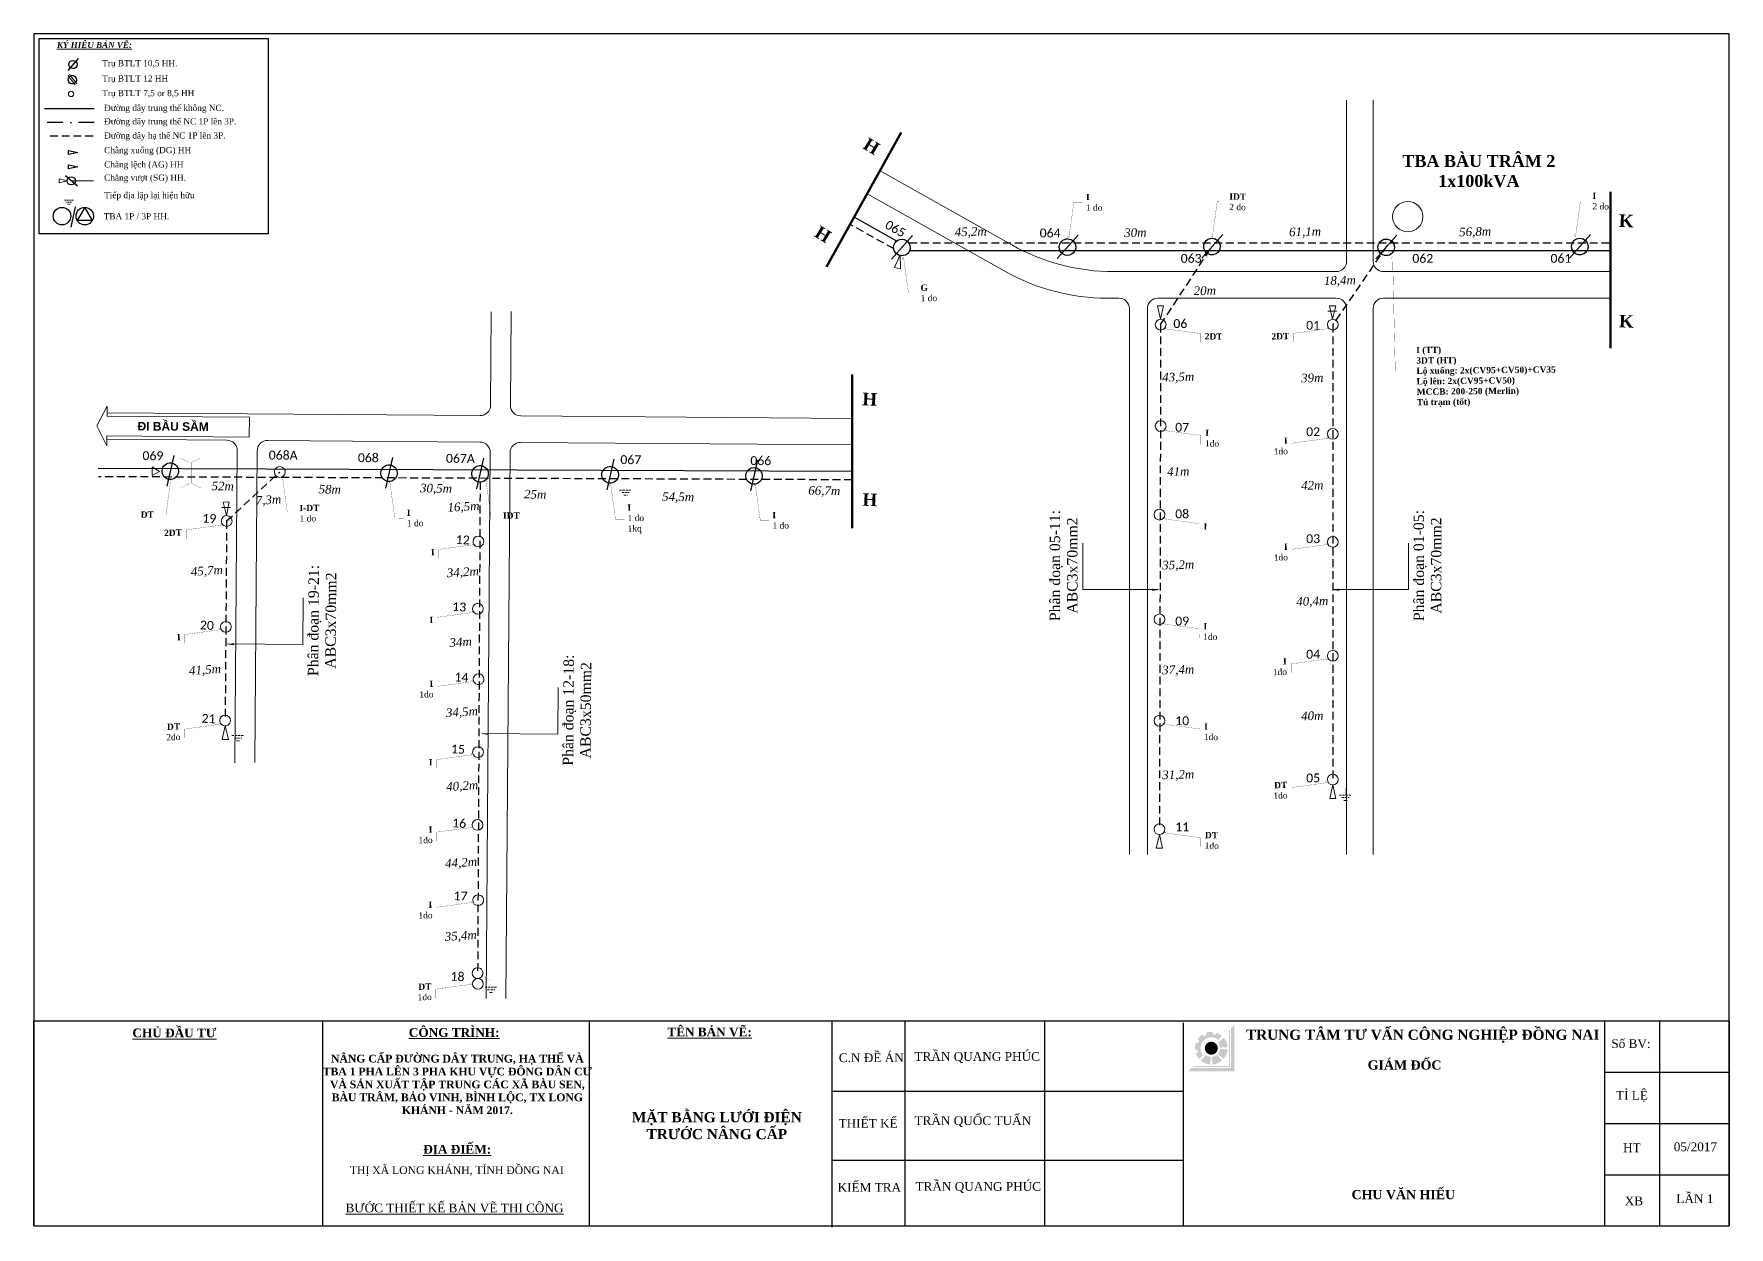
# Model space of a CAD drawing. Header units: metres. Extents: x 429925 to 893472, y 1245258 to 2552490.
# Drawn here: x 444769 to 445582, y 1260855 to 1261427 of the extents above; entities that cross this region are included whole.
import ezdxf

# ---------------------------------------------------------------- set-up
doc = ezdxf.new("R2010")
doc.units = ezdxf.units.M
doc.linetypes.add('DASHDOT', pattern=[1, 0.5, -0.25, 0, -0.25])
doc.linetypes.add('DASHED2', pattern=[0.375, 0.25, -0.125])
doc.layers.add('duong', color=2, linetype='Continuous', lineweight=15)
doc.layers.add('duong bao', color=3, linetype='Continuous', lineweight=13)
doc.layers.add('Khung ten', color=7, linetype='Continuous')
doc.layers.add('KHUNGBANVE', color=6, linetype='Continuous')
doc.styles.get("Standard").update_dxf_attribs({"font": 'arial.ttf'})
doc.styles.add('Unicode', font='times.ttf')

# ---------------------------------------------------------------- blocks, each defined once
blk = doc.blocks.new('A$C46BF4DDC')
at = {"color": 9, "linetype": 'Continuous'}
blk.add_line((9.91, 11.46), (0, 0), dxfattribs=at)
blk.add_lwpolyline([(0.89, 5.61, -1), (8.82, 5.61, -1)], format="xyb", close=True, dxfattribs=at)
blk = doc.blocks.new('A$C7B825D87')
at = {"layer": 'duong bao', "color": 1, "linetype": 'DASHED2', "lineweight": 20, "ltscale": 4}
for p, q in [((1.21, 2.48), (7.13, 2.48)), ((2.41, 1.31), (5.91, 1.31)), ((3.34, 0), (4.99, 0))]:
    blk.add_line(p, q, dxfattribs=at)
at = {"layer": 'duong bao', "color": 1, "linetype": 'DASHED2', "lineweight": 20, "ltscale": 4, "const_width": 0.0325}
blk.add_lwpolyline([(0.01, 8.11), (4.17, 5.43), (4.17, 2.48)], dxfattribs=at)
blk = doc.blocks.new('A$C6542344A')
at = {"color": 9, "linetype": 'Continuous'}
for p, q in [((7.5, 9.8), (0, 1.2)), ((8.7, 8.6), (1.3, 0))]:
    blk.add_line(p, q, dxfattribs=at)
for points in [[(0.3, 4.9, -1), (8.2, 4.9, -1)], [(4.3, 1, -1), (4.3, 8.9, -1)]]:
    blk.add_lwpolyline(points, format="xyb", close=True, dxfattribs=at)

msp = doc.modelspace()

# ---------------------------------------------------------------- hatches: boundary and pattern name
at = {"layer": 'duong bao', "lineweight": 50, "ltscale": 2}
h = msp.add_hatch(color=256, dxfattribs=at)
h.paths.add_polyline_path([(444787.31, 1261402.72, -1), (444788.08, 1261406.62, -1)], flags=17)
h.paths.add_polyline_path([(444788.08, 1261406.62, 1), (444787.31, 1261402.72, 1)], flags=17)
at = {"layer": 'Khung ten'}
h = msp.add_hatch(color=160, dxfattribs=at)
h.paths.add_polyline_path([(445344.87, 1260951.39), (445343.3, 1260949.83), (445343.3, 1260930.84), (445324.32, 1260930.84), (445322.75, 1260929.28), (445344.87, 1260929.28)])
h.paths.add_polyline_path([(445342.78, 1260949.31), (445342.26, 1260948.79), (445342.26, 1260931.89), (445325.36, 1260931.89), (445324.84, 1260931.37), (445342.78, 1260931.37)], flags=17)
for color, points in [(160, [(445338.96, 1260946.22, 0.10032), (445336.26, 1260947.76), (445335.93, 1260946.77, 0.055263), (445334.47, 1260947.08), (445334.57, 1260948.12, 0.110865), (445331.18, 1260947.7), (445331.53, 1260946.72, 0.055263), (445330.18, 1260946.06), (445329.63, 1260946.94, 0.110865), (445327.21, 1260944.52), (445328.09, 1260943.96, 0.055263), (445327.43, 1260942.62), (445326.45, 1260942.97, 0.110865), (445326.03, 1260939.57), (445327.07, 1260939.68, 0.055263), (445327.38, 1260938.21), (445326.39, 1260937.89, 0.10032), (445327.93, 1260935.19), (445329.77, 1260937.04, -0.904534), (445337.11, 1260944.37)]), (1, [(445336.94, 1260940.34, 1), (445330.68, 1260940.34, 1)])]:
    msp.add_hatch(color=color, dxfattribs=at).paths.add_polyline_path(points)
h = msp.add_hatch(color=104, dxfattribs=at)
h.paths.add_polyline_path([(445339.69, 1260945.48), (445337.1, 1260942.89, -0.149436), (445337.97, 1260940.62), (445341.61, 1260940.86, 0.16445)])
h.paths.add_polyline_path([(445341.61, 1260939.82), (445337.97, 1260940.06, -0.16445), (445336.95, 1260937.59), (445339.69, 1260935.19, 0.16445)])
h.paths.add_polyline_path([(445338.96, 1260934.45), (445336.56, 1260937.2, -0.16445), (445334.09, 1260936.18), (445334.33, 1260932.54, 0.16445)])
h.paths.add_polyline_path([(445333.29, 1260932.54), (445333.53, 1260936.18, -0.149436), (445331.25, 1260937.04), (445328.66, 1260934.45, 0.16445)])

# ---------------------------------------------------------------- linework, layer by layer
at = {"color": 4, "linetype": 'Continuous', "lineweight": 18}
for p, q in [((445398.69, 1261394.83), (445398.69, 1261317.63)), ((445411.39, 1261317.63), (445411.39, 1261394.8)), ((445238.13, 1261325.49), (445174.98, 1261361.04)), ((445234.8, 1261312.79), (445168.81, 1261349.94)), ((445393.69, 1261312.63), (445287.18, 1261312.63)), ((445525.26, 1261312.63), (445416.39, 1261312.63)), ((445289.51, 1261299.93), (445283.85, 1261299.93)), ((445294.51, 1261033.23), (445294.51, 1261294.93)), ((445303.17, 1261294.93), (445303.17, 1261033.23)), ((445317.87, 1261299.93), (445308.17, 1261299.93)), ((445393.69, 1261299.93), (445308.17, 1261299.93)), ((445398.69, 1261294.93), (445398.69, 1261033.23)), ((445411.39, 1261294.93), (445411.39, 1261033.23)), ((445525.26, 1261299.93), (445416.39, 1261299.93)), ((444988.57, 1261293.37), (444988.23, 1261248.6)), ((444997.76, 1261248.53), (444998.1, 1261293.49)), ((445394.03, 1261293.72), (445389.66, 1261293.74)), ((444804.35, 1261248.16), (444799.52, 1261238.67)), ((444804.32, 1261243.4), (444804.35, 1261248.16)), ((444799.52, 1261238.67), (444804.21, 1261229.11)), ((444872.58, 1261242.88), (444804.32, 1261243.4)), ((444983.2, 1261243.64), (444804.33, 1261244.98)), ((445161.63, 1261242.3), (445002.72, 1261243.49)), ((444804.21, 1261229.11), (444804.25, 1261233.87)), ((444861.83, 1261231.85), (444804.23, 1261232.28)), ((444983.1, 1261230.94), (444881.35, 1261231.7)), ((445161.61, 1261229.6), (445002.63, 1261230.79)), ((444866.79, 1261226.81), (444865.67, 1261077.08)), ((444876.32, 1261226.74), (444875.19, 1261077.31)), ((444988.06, 1261225.9), (444986.1, 1260964.21)), ((444997.59, 1261225.83), (444995.62, 1260964.14)), ((444863.56, 1261199.64), (444859.19, 1261199.58)), ((445272.2, 1261160.23), (445272.2, 1261182.53)), ((445428.28, 1261160.23), (445428.28, 1261182.53)), ((444898.21, 1261133.94), (444898.37, 1261156.25)), ((445020.44, 1261090.95), (445020.6, 1261113.26))]:
    msp.add_line(p, q, dxfattribs=at)
at = {"color": 1, "lineweight": 30, "ltscale": 15}
for p, q in [((444798.18, 1261390.67), (444774.34, 1261390.67)), ((445182.95, 1261327.32), (445162.58, 1261338.71)), ((445189.23, 1261322.79), (445525.26, 1261322.79)), ((445161.59, 1261216.75), (444800.09, 1261218.24))]:
    msp.add_line(p, q, dxfattribs=at)
at = {"color": 1, "linetype": 'DASHDOT', "lineweight": 30, "ltscale": 15}
msp.add_line((444798.18, 1261384.21), (444774.34, 1261384.21), dxfattribs=at)
at = {"color": 5, "linetype": 'DASHED2', "lineweight": 30, "ltscale": 15}
for p, q in [((444777.01, 1261377.7), (444798.21, 1261377.7)), ((445181.69, 1261323.52), (445160.67, 1261335.27)), ((445188.97, 1261326.39), (445525.26, 1261326.39)), ((445309.52, 1261287.23), (445334.13, 1261324.66)), ((445417.9, 1261324.95), (445392.04, 1261287.23)), ((445309.52, 1261287.23), (445308.93, 1261045.34)), ((445392.04, 1261287.23), (445392.04, 1261069.15)), ((445161.59, 1261212.82), (444800.2, 1261214.32)), ((444861.68, 1261193.11), (444887.18, 1261216.58)), ((444983.2, 1261211.74), (444982.02, 1260976.35)), ((444861.68, 1261193.11), (444860.96, 1261097.47))]:
    msp.add_line(p, q, dxfattribs=at)
at = {"color": 7, "linetype": 'Continuous'}
msp.add_line((444789.09, 1261343.74), (444787.01, 1261333.97), dxfattribs=at)
at = {"color": 9, "linetype": 'Continuous'}
msp.add_lwpolyline([(444769.27, 1260855.11), (445582.07, 1260855.11), (445582.07, 1261426.61), (444769.27, 1261426.61)], close=True, dxfattribs=at)
at = {"color": 7, "linetype": 'Continuous'}
for points in [[(444771.82, 1261424.34), (444881.53, 1261424.34), (444881.53, 1261330.76), (444771.82, 1261330.76)], [(444785.89, 1261370.73), (444790.28, 1261369.78), (444785.89, 1261368.84)], [(444785.89, 1261363.89), (444790.28, 1261362.95), (444785.89, 1261362)], [(444790.21, 1261337.22), (444793.67, 1261343.22), (444797.13, 1261337.22)]]:
    msp.add_lwpolyline(points, close=True, dxfattribs=at)
at = {"color": 9, "linetype": 'Continuous'}
for points in [[(444787.31, 1261402.72, -1), (444788.08, 1261406.62, -1)], [(444789.64, 1261404.28, -1), (444785.75, 1261405.06, -1)]]:
    msp.add_lwpolyline(points, format="xyb", close=True, dxfattribs=at)
at = {"color": 4, "linetype": 'Continuous', "lineweight": 18}
for points in [[(444785.81, 1261397.84, -1), (444788.39, 1261397.84, -1)], [(445435.27, 1261339.04, -1), (445420.76, 1261338.99, -1)], [(445338.1, 1261324.66, -1), (445330.16, 1261324.66, -1)], [(445421.66, 1261324.29, -1), (445413.72, 1261324.29, -1)], [(445514.45, 1261324.66, -1), (445506.52, 1261324.66, -1)], [(445312.1, 1261287.23, -1), (445306.94, 1261287.23, -1)], [(445394.62, 1261287.23, -1), (445389.46, 1261287.23, -1)], [(445312.1, 1261238.61, -1), (445306.94, 1261238.61, -1)], [(445394.62, 1261234.84, -1), (445389.46, 1261234.84, -1)], [(444889.76, 1261216.56, -1), (444884.6, 1261216.6, -1)], [(445311.51, 1261196.15, -1), (445306.35, 1261196.15, -1)], [(444864.26, 1261193.09, -1), (444859.1, 1261193.13, -1)], [(444984.96, 1261183.3, -1), (444979.81, 1261183.34, -1)], [(445394.62, 1261183.05, -1), (445389.46, 1261183.05, -1)], [(444984.72, 1261150.95, -1), (444979.56, 1261150.99, -1)], [(444863.88, 1261142.29, -1), (444858.72, 1261142.33, -1)], [(445311.51, 1261145.94, -1), (445306.35, 1261145.94, -1)], [(445394.62, 1261128.48, -1), (445389.46, 1261128.48, -1)], [(444985.06, 1261117.22, -1), (444979.9, 1261117.26, -1)], [(444863.54, 1261097.45, -1), (444858.38, 1261097.49, -1)], [(445311.51, 1261097.33, -1), (445306.35, 1261097.33, -1)], [(444984.8, 1261082.29, -1), (444979.64, 1261082.33, -1)], [(445394.62, 1261069.15, -1), (445389.46, 1261069.15, -1)], [(444984.54, 1261047.37, -1), (444979.38, 1261047.41, -1)], [(445311.51, 1261045.34, -1), (445306.35, 1261045.34, -1)], [(444984.86, 1261011.25, -1), (444979.7, 1261011.29, -1)], [(444984.6, 1260976.33, -1), (444979.44, 1260976.36, -1)], [(444984.71, 1260971.17, -1), (444979.55, 1260971.2, -1)]]:
    msp.add_lwpolyline(points, format="xyb", close=True, dxfattribs=at)
for points in [[(444785.19, 1261356.18), (444781.46, 1261355.19), (444781.46, 1261357.18)], [(444872.58, 1261242.88), (444804.32, 1261243.4), (444804.35, 1261248.16), (444799.52, 1261238.67), (444804.21, 1261229.11), (444804.25, 1261233.87), (444872.51, 1261233.36)], [(444829.55, 1261216.77), (444825.95, 1261214.85), (444825.99, 1261219.13)]]:
    msp.add_lwpolyline(points, close=True, dxfattribs=at)
at = {"color": 7, "linetype": 'Continuous'}
for points in [[(444778.53, 1261339.25, -1), (444786.92, 1261339.28, -1)], [(444789.46, 1261339.25, -1), (444797.85, 1261339.28, -1)]]:
    msp.add_lwpolyline(points, format="xyb", close=True, dxfattribs=at)
at = {"color": 4, "linetype": 'Continuous', "lineweight": 18}
for points in [[(445184.69, 1261320.7), (445181.91, 1261314.62), (445184.83, 1261314.02), (445184.69, 1261320.7)], [(445309.45, 1261289.81), (445310.93, 1261296.32), (445307.94, 1261296.31), (445309.45, 1261289.81)], [(445391.97, 1261289.81), (445393.45, 1261296.32), (445390.46, 1261296.31), (445391.97, 1261289.81)], [(444861.57, 1261195.69), (444862.93, 1261202.23), (444859.94, 1261202.17), (444861.57, 1261195.69)], [(445305.54, 1261160.56), (445305.53, 1261159.79), (445308.51, 1261160.23), (445272.2, 1261160.23)], [(445394.94, 1261160.56), (445394.95, 1261159.79), (445391.97, 1261160.23), (445428.28, 1261160.23)], [(444864.86, 1261134.53), (444864.87, 1261133.76), (444861.89, 1261134.22), (444898.21, 1261133.94)], [(444860.98, 1261094.89), (444859.55, 1261088.37), (444862.53, 1261088.39), (444860.98, 1261094.89)], [(444987.09, 1261091.54), (444987.1, 1261090.77), (444984.12, 1261091.23), (445020.44, 1261090.95)], [(445392.04, 1261066.57), (445390.56, 1261060.06), (445393.54, 1261060.06), (445392.04, 1261066.57)], [(445308.93, 1261042.76), (445307.44, 1261036.24), (445310.43, 1261036.25), (445308.93, 1261042.76)]]:
    msp.add_lwpolyline(points, dxfattribs=at)
for centre, radius, start, end in [((445287.18, 1261412.63), 100, 240.62113, 270), ((445283.85, 1261399.93), 100, 240.62113, 270), ((445393.69, 1261317.63), 5, 270, 0), ((445416.39, 1261317.63), 5, 180, 270), ((445289.51, 1261294.93), 5, 0, 90), ((445308.17, 1261294.93), 5, 90, 180), ((445393.69, 1261294.93), 5, 0, 90), ((445416.39, 1261294.93), 5, 90, 180), ((444983.23, 1261248.64), 5, 269.56917, 359.56917), ((445002.76, 1261248.49), 5, 179.56917, 269.56917), ((444861.79, 1261226.85), 5, 359.56917, 89.56917), ((444881.32, 1261226.7), 5, 89.56917, 179.56917), ((444983.06, 1261225.94), 5, 359.56917, 89.56917), ((445002.59, 1261225.79), 5, 89.56917, 179.56917)]:
    msp.add_arc(centre, radius, start, end, dxfattribs=at)
at = {"layer": 'duong bao', "lineweight": 50, "ltscale": 2}
for p, q in [((445185.15, 1261379.37), (445149.35, 1261314.88)), ((445525.26, 1261350.89), (445525.26, 1261275.9)), ((445161.66, 1261263.36), (445161.55, 1261189.6))]:
    msp.add_line(p, q, dxfattribs=at)
at = {"layer": 'duong bao', "lineweight": 18, "ltscale": 2}
msp.add_line((444797.82, 1261356.13), (444787.23, 1261356.13), dxfattribs=at)
at = {"layer": 'duong bao', "color": 4, "lineweight": 15, "ltscale": 2, "const_width": 0.1}
for points in [[(445264.87, 1261329.7), (445265.55, 1261328.68), (445267.91, 1261345.91), (445272.12, 1261345.93)], [(445333.6, 1261329.94), (445334.28, 1261328.92), (445336.64, 1261346.15), (445340.85, 1261346.17)], [(445507.74, 1261330.29), (445508.42, 1261329.27), (445510.78, 1261346.5), (445514.99, 1261346.52)], [(445185.56, 1261318.6), (445186.24, 1261319.62), (445188.6, 1261302.39), (445192.82, 1261302.38)], [(445420.04, 1261318.93), (445420.73, 1261319.95), (445422.03, 1261264.36), (445430.22, 1261264.36)], [(445312.37, 1261285.98), (445311.35, 1261285.29), (445328.58, 1261282.94), (445328.6, 1261278.72)], [(445389.46, 1261286.09), (445390.48, 1261285.4), (445373.25, 1261283.05), (445373.23, 1261278.83)], [(445312.58, 1261237.12), (445311.56, 1261236.44), (445328.79, 1261234.08), (445328.81, 1261229.86)], [(445388.73, 1261233.41), (445389.75, 1261232.72), (445372.52, 1261230.37), (445372.51, 1261226.15)], [(444887.79, 1261212.98), (444888.47, 1261214), (444890.83, 1261196.77), (444895.04, 1261196.75)], [(444835.64, 1261212.34), (444834.95, 1261213.36), (444832.59, 1261196.13), (444828.38, 1261196.11)], [(444939.25, 1261210.72), (444939.93, 1261211.74), (444942.29, 1261194.51), (444946.51, 1261194.49)], [(444985.33, 1261211.86), (444986.01, 1261212.88), (444988.37, 1261195.65), (444992.59, 1261195.64)], [(445045.06, 1261210.22), (445045.74, 1261211.24), (445048.1, 1261194.01), (445052.31, 1261193.99)], [(445114.51, 1261209.59), (445115.19, 1261210.61), (445117.55, 1261193.38), (445121.77, 1261193.37)], [(444858.51, 1261191.88), (444859.53, 1261191.2), (444842.3, 1261188.84), (444842.29, 1261184.62)], [(445311.84, 1261194.86), (445310.82, 1261194.17), (445328.05, 1261191.82), (445328.07, 1261187.6)], [(444979.65, 1261182.49), (444980.67, 1261181.81), (444963.44, 1261179.45), (444963.43, 1261175.23)], [(445388.72, 1261182.55), (445389.74, 1261181.87), (445372.51, 1261179.51), (445372.5, 1261175.29)], [(444978.94, 1261149.98), (444979.96, 1261149.29), (444962.73, 1261146.94), (444962.72, 1261142.72)], [(444857.89, 1261141.71), (444858.91, 1261141.03), (444841.68, 1261138.67), (444841.66, 1261134.45)], [(445311.71, 1261144.47), (445310.69, 1261143.79), (445327.92, 1261141.43), (445327.94, 1261137.21)], [(445388.28, 1261127.61), (445389.3, 1261126.92), (445372.07, 1261124.57), (445372.06, 1261120.35)], [(444979.06, 1261116.86), (444980.08, 1261116.18), (444962.85, 1261113.82), (444962.84, 1261109.6)], [(444857.71, 1261096.36), (444858.73, 1261095.68), (444841.5, 1261093.32), (444841.48, 1261089.1)], [(445312.02, 1261096.44), (445311, 1261095.75), (445328.23, 1261093.4), (445328.25, 1261089.18)], [(444978.65, 1261081.76), (444979.67, 1261081.08), (444962.44, 1261078.72), (444962.43, 1261074.5)], [(445388.55, 1261068.36), (445389.57, 1261067.68), (445372.34, 1261065.32), (445372.33, 1261061.1)], [(444978.64, 1261046.96), (444979.66, 1261046.28), (444962.43, 1261043.92), (444962.42, 1261039.7)], [(445312.44, 1261044.31), (445311.42, 1261043.63), (445328.65, 1261041.27), (445328.67, 1261037.05)], [(444978.6, 1261010.94), (444979.62, 1261010.25), (444962.39, 1261007.9), (444962.38, 1261003.68)], [(444978.22, 1260971.72), (444979.24, 1260971.04), (444962.01, 1260968.68), (444962, 1260964.46)]]:
    msp.add_lwpolyline(points, dxfattribs=at)
at = {"layer": 'duong bao', "lineweight": 50, "ltscale": 2, "const_width": 0.1}
for points in [[(444839.67, 1261223.07), (444843.82, 1261221.29), (444843.82, 1261211.09), (444839.52, 1261208.88)], [(444849.15, 1261223.07), (444845.01, 1261221.29), (444845.01, 1261211.09), (444849.3, 1261208.88)]]:
    msp.add_lwpolyline(points, dxfattribs=at)
at = {"layer": 'KHUNGBANVE', "color": 2}
for p, q in [((444769.27, 1260855.11), (444769.27, 1260953.27)), ((445582.07, 1260953.27), (444769.27, 1260953.27)), ((444907.75, 1260855.55), (444907.75, 1260953.41)), ((445035.6, 1260855.11), (445035.6, 1260953.27)), ((445152.06, 1260854.59), (445152.06, 1260953.27)), ((445186.96, 1260854.81), (445186.96, 1260953.27)), ((445254.04, 1260855.11), (445254.04, 1260952.96)), ((445320.49, 1260855.11), (445320.49, 1260952.45)), ((445522.42, 1260854.89), (445522.42, 1260953.27)), ((445548.93, 1260854.89), (445548.93, 1260953.27)), ((445582.07, 1260953.27), (445582.07, 1260855.11)), ((445582.07, 1260928.67), (445522.42, 1260928.67)), ((445320.49, 1260919.63), (445152.06, 1260919.63)), ((445582.07, 1260904.08), (445522.42, 1260904.08)), ((445320.49, 1260886.56), (445152.06, 1260886.56)), ((445582.07, 1260879.48), (445522.42, 1260879.48)), ((444769.27, 1260855.11), (445582.07, 1260855.11))]:
    msp.add_line(p, q, dxfattribs=at)

# ---------------------------------------------------------------- block references
at = {"color": 4, "linetype": 'Continuous', "lineweight": 18, "yscale": 0.5, "zscale": 0.5}
for p, xscale, rotation in [((444785.53, 1261409.13), 0.5000000000041764, 359.9423113320694), ((444784.37, 1261358.61), 0.5000000000211088, 269.9863334116617)]:
    msp.add_blockref('A$C46BF4DDC', p, dxfattribs=dict(at, xscale=xscale, rotation=rotation))
at = {"color": 4, "linetype": 'Continuous', "lineweight": 18}
for p, rotation in [((445180.53, 1261318.67), 359.1901508878823), ((445259.91, 1261318.87), 359.1901508878823), ((445329.19, 1261319.11), 359.1901508878823), ((445412.75, 1261318.75), 359.1901508878823), ((445505.55, 1261319.11), 359.1901508878823), ((444833.03, 1261209.77), 28.13819326312998), ((444937.9, 1261208.79), 28.13819326312998), ((444981.56, 1261208.46), 28.13819326312998), ((445043.93, 1261208), 28.13819326312998), ((445112.91, 1261207.48), 28.13819326312998)]:
    msp.add_blockref('A$C46BF4DDC', p, dxfattribs=dict(at, rotation=rotation))
at = {"layer": 'duong bao', "lineweight": 50, "ltscale": 2, "xscale": 0.4999999999677948, "yscale": 0.5, "zscale": 0.5, "rotation": 78.73382310779768}
msp.add_blockref('A$C6542344A', (444789.69, 1261402.09), dxfattribs=at)
at = {"layer": 'duong bao', "lineweight": 50, "ltscale": 2, "xscale": -0.8000000000029104, "yscale": 0.7999999999883585, "zscale": 0.8}
msp.add_blockref('A$C7B825D87', (444789.28, 1261344.97), dxfattribs=at)
at = {"layer": 'duong bao', "lineweight": 50, "ltscale": 2}
for p in [(445048.85, 1261205.44), (444863, 1261087.75), (445393.98, 1261059.17), (444984.37, 1260967.09)]:
    msp.add_blockref('A$C7B825D87', p, dxfattribs=at)

# ---------------------------------------------------------------- texts
at = {"color": 4, "linetype": 'Continuous', "lineweight": 18, "attachment_point": 5}
for s, insert, char_height, width in [('\\C7;\\fTimes New Roman|b1|i1|;\\H2.8669647164643;\\LKÝ HIỆU BẢN VẼ\\l\\L:\\l', (444798.28, 1261420.87), 2.867, 49.2057), ('{\\fTimes New Roman|b1|i0|c0|p18;\\C7;TBA BÀU TRÂM 2 1x100kVA}', (445462.08, 1261360.83), 5.7341, 87), ('\\C7;\\fCalibri|b0|i0|;\\H4.2333171844482;064', (445256.52, 1261331.14), 4.2333, 21.59), ('\\C7;\\fCalibri|b0|i0|;\\H4.2333171844482;063', (445324.13, 1261318.98), 4.2333, 21.59), ('\\C7;\\fCalibri|b0|i0|;\\H4.2333171844482;062', (445435.2, 1261318.98), 4.2333, 21.59), ('\\C7;\\fCalibri|b0|i0|;\\H4.2333171844482;061', (445501.44, 1261318.98), 4.2333, 21.59), ('{\\fCalibri|b0|i0|c0|p34;\\C7;06}', (445318.96, 1261287.72), 4.2333, 21.59), ('{\\fCalibri|b0|i0|c0|p34;\\C7;01}', (445382.62, 1261286.89), 4.2333, 21.59), ('{\\fCalibri|b0|i0|c0|p34;\\C7;07}', (445319.83, 1261238.01), 4.2333, 21.59), ('{\\fCalibri|b0|i0|c0|p34;\\C7;02}', (445382.62, 1261235.88), 4.2333, 21.59), ('{\\fCalibri|b0|i0|c0|p34;\\C7;08}', (445319.83, 1261196.52), 4.2333, 21.59), ('{\\fCalibri|b0|i0|c0|p34;\\C7;03}', (445382.62, 1261184.59), 4.2333, 21.59), ('{\\fCalibri|b0|i0|c0|p34;\\C7;09}', (445319.83, 1261145.12), 4.2333, 21.59), ('{\\fCalibri|b0|i0|c0|p34;\\C7;04}', (445382.62, 1261129.19), 4.2333, 21.59), ('{\\fCalibri|b0|i0|c0|p34;\\C7;10}', (445319.83, 1261097.32), 4.2333, 21.59), ('{\\fCalibri|b0|i0|c0|p34;\\C7;05}', (445382.62, 1261069.91), 4.2333, 21.59), ('{\\fCalibri|b0|i0|c0|p34;\\C7;11}', (445319.83, 1261046.44), 4.2333, 21.59)]:
    msp.add_mtext(s, dxfattribs=dict(at, insert=insert, char_height=char_height, width=width))
at = {"char_height": 2.9352, "attachment_point": 4}
for s, insert, width in [('{\\fTimes New Roman|b0|i0|c0|p18;\\C7;Trụ BTLT 10,5 HH.}', (444802.01, 1261412.21), 78.7288), ('{\\fTimes New Roman|b0|i0|c0|p18;\\C7;Trụ BTLT 12 HH}', (444802.01, 1261404.89), 78.7288), ('{\\fTimes New Roman|b0|i0|c0|p18;\\C7;Trụ BTLT 7,5 or 8,5 HH}', (444802.01, 1261397.86), 78.7288), ('{\\fTimes New Roman|b0|i0|c0|p18;\\H1x;\\C7;Đường dây trung thế không NC.}', (444802.95, 1261390.67), 60.7348), ('{\\fTimes New Roman|b0|i0|c0|p18;\\C7;Đường dây trung thế NC 1P lên 3P.}', (444802.95, 1261384.21), 65.0554), ('{\\fTimes New Roman|b0|i0|c0|p18;\\C7;Đường dây hạ thế NC 1P lên 3P.}', (444802.95, 1261377.45), 69.8685), ('{\\fTimes New Roman|b0|i0|c0|p18;\\C7;Chằng xuống (DG) HH}', (444802.95, 1261370.41), 67.094), ('{\\fTimes New Roman|b0|i0|c0|p18;\\C7;Chằng lệch (AG) HH}', (444802.95, 1261363.58), 67.094), ('{\\fTimes New Roman|b0|i0|c0|p18;\\C7;Chằng vượt (SG) HH.}', (444802.95, 1261357.21), 67.094), ('{\\fTimes New Roman|b0|i0|c0|p18;\\C7;Tiếp địa lặp lại hiện hữu}', (444802.95, 1261348.83), 67.094), ('{\\fTimes New Roman|b0|i0|c0|p18;\\C7;TBA 1P / 3P HH.}', (444802.73, 1261339.18), 74)]:
    msp.add_mtext(s, dxfattribs=dict(at, insert=insert, width=width))
at = {"color": 4, "linetype": 'Continuous', "lineweight": 18}
for s, insert, char_height, width, attachment_point, rotation in [('{\\fTimes New Roman|b1|i0|c0|p18;\\C7;H}', (445170.87, 1261372.73), 6, 22.4014, 5, 328.80674), ('{\\fTimes New Roman|b1|i0|c0|p18;\\C7;I\\P\\fTimes New Roman|b0|i0|c0|p18;1 do}', (445273.7, 1261345.9), 3, 24.4669, 4, 359.39231), ('{\\fTimes New Roman|b1|i0|c0|p18;\\C7;IDT\\P\\fTimes New Roman|b0|i0|c0|p18;2 do}', (445342.43, 1261346.13), 3, 24.4669, 4, 359.39231), ('{\\fTimes New Roman|b1|i0|c0|p18;\\C7;I\\P\\fTimes New Roman|b0|i0|c0|p18;2 do}', (445516.57, 1261346.49), 3, 24.4669, 4, 359.39231), ('\\C7;\\fCalibri|b0|i0|;\\H4.2333171844482;065', (445182.37, 1261333.2), 4.2333, 21.59, 5, 330.62113), ('{\\fTimes New Roman|b1|i0|c0|p18;\\C7;K}', (445532.75, 1261337), 6, 22.4014, 5, 357.75478), ('{\\fTimes New Roman|b1|i0|c0|p18;\\C7;H}', (445147.61, 1261330.53), 6, 22.4014, 5, 328.80674), ('{\\fTimes New Roman|b0|i1|c0|p18;\\C7;45,2m}', (445218.45, 1261331.35), 4.1093, 22.225, 5, 1.49443), ('{\\fTimes New Roman|b0|i1|c0|p18;\\C7;30m}', (445297.38, 1261331.35), 4.1093, 22.225, 5, 1.49443), ('{\\fTimes New Roman|b0|i1|c0|p18;\\C7;61,1m}', (445378.77, 1261331.35), 4.1093, 22.225, 5, 1.49443), ('{\\fTimes New Roman|b0|i1|c0|p18;\\C7;56,8m}', (445460.32, 1261331.35), 4.1093, 22.225, 5, 1.49443), ('{\\fTimes New Roman|b1|i0|c0|p18;\\C7;G\\P\\fTimes New Roman|b0|i0|c0|p18;1 do}', (445194.4, 1261302.41), 3, 24.4669, 4, 0.60769), ('{\\fTimes New Roman|b0|i1|c0|p18;\\C7;20m}', (445330.7, 1261303.53), 4.1093, 22.225, 5, 1.49443), ('{\\fTimes New Roman|b0|i1|c0|p18;\\C7;18,4m}', (445395.45, 1261307.99), 4.1093, 22.225, 5, 1.49443), ('{\\fTimes New Roman|b1|i0|c0|p18;\\C7;K}', (445532.82, 1261288.81), 6, 22.4014, 5, 357.75478), ('{\\fTimes New Roman|b1|i0|c0|p18;\\C7;2DT}', (445330.64, 1261281.68), 3, 22.225, 4, 358.50557), ('{\\fTimes New Roman|b1|i0|c0|p18;\\C7;2DT}', (445371.19, 1261281.79), 3, 22.225, 6, 1.49443), ('{\\fTimes New Roman|b1|i0|c0|p18;\\C7;I (TT)\\P3DT (HT)\\PLộ xuống: 2x(CV95+CV50)+CV35\\PLộ lên: 2x(CV95+CV50)\\PMCCB: 200-250 (Merlin)\\PTủ trạm (tốt)}', (445432.19, 1261262.08), 3, 67.9979, 4, 0.60769), ('{\\fTimes New Roman|b0|i1|c0|p18;\\C7;43,5m}', (445317.95, 1261261.7), 4.1093, 22.225, 5, 1.49443), ('{\\fTimes New Roman|b0|i1|c0|p18;\\C7;39m}', (445382.2, 1261261.7), 4.1093, 22.225, 5, 1.49443), ('{\\fTimes New Roman|b1|i0|c0|p18;\\C7;H}', (445170.03, 1261251.49), 6, 22.4014, 5, 357.75478), ('\\C7;\\fArial Unicode MS|b1|i0|;\\H4.1092942200601;ĐI BẦU SẦM', (444836.03, 1261238.4), 4.1093, 73.025, 5, 359.56917), ('{\\fTimes New Roman|b1|i0|c0|p18;\\C7;I\\P\\fTimes New Roman|b0|i0|c0|p18;1do}', (445330.85, 1261232.83), 3, 22.225, 4, 358.50557), ('{\\fTimes New Roman|b1|i0|c0|p18;\\C7;I\\P\\fTimes New Roman|b0|i0|c0|p18;1do}', (445370.47, 1261229.11), 3, 22.225, 6, 1.49443), ('\\C7;\\fCalibri|b0|i0|;\\H4.2333171844482;069', (444826.34, 1261224.37), 4.2333, 21.59, 5, 359.56917), ('\\C7;\\fCalibri|b0|i0|;\\H4.2333171844482;068A', (444888.79, 1261224.62), 4.2333, 21.59, 5, 359.56917), ('\\C7;\\fCalibri|b0|i0|;\\H4.2333171844482;068', (444929.62, 1261223.4), 4.2333, 21.59, 5, 359.56917), ('\\C7;\\fCalibri|b0|i0|;\\H4.2333171844482;067A', (444973.75, 1261223.07), 4.2333, 21.59, 5, 359.56917), ('\\C7;\\fCalibri|b0|i0|;\\H4.2333171844482;067', (445055.49, 1261222.46), 4.2333, 21.59, 5, 359.56917), ('\\C7;\\fCalibri|b0|i0|;\\H4.2333171844482;066', (445117.8, 1261221.99), 4.2333, 21.59, 5, 359.56917), ('{\\fTimes New Roman|b0|i1|c0|p18;\\C7;41m}', (445317.95, 1261216.85), 4.1093, 22.225, 5, 1.49443), ('{\\fTimes New Roman|b0|i1|c0|p18;\\C7;52m}', (444859.81, 1261209.81), 4.1093, 22.225, 5, 359.07236), ('{\\fTimes New Roman|b0|i1|c0|p18;\\C7;58m}', (444911.11, 1261208.28), 4.1093, 22.225, 5, 359.07236), ('{\\fTimes New Roman|b0|i1|c0|p18;\\C7;30,5m}', (444962.07, 1261208.32), 4.1093, 22.225, 5, 359.07236), ('{\\fTimes New Roman|b0|i1|c0|p18;\\C7;25m}', (445009.62, 1261205.87), 4.1093, 22.225, 5, 359.07236), ('{\\fTimes New Roman|b0|i1|c0|p18;\\C7;54,5m}', (445078.18, 1261204.26), 4.1093, 22.225, 5, 359.07236), ('{\\fTimes New Roman|b0|i1|c0|p18;\\C7;66,7m}', (445148.23, 1261207.18), 4.1093, 22.225, 5, 359.07236), ('{\\fTimes New Roman|b1|i0|c0|p18;\\C7;H}', (445170.09, 1261203.3), 6, 22.4014, 5, 357.75478), ('{\\fTimes New Roman|b0|i1|c0|p18;\\C7;42m}', (445382.2, 1261210.23), 4.1093, 22.225, 5, 1.49443), ('{\\fTimes New Roman|b1|i0|c0|p18;\\C7;DT}', (444826.8, 1261196.14), 3, 24.4669, 6, 359.39231), ('{\\fTimes New Roman|b0|i1|c0|p18;\\C7;7,3m}', (444881.76, 1261202.77), 4.1093, 22.225, 5, 3.5041), ('{\\fTimes New Roman|b1|i0|c0|p18;\\C7;I-DT\\P\\fTimes New Roman|b0|i0|c0|p18;1 do}', (444896.62, 1261196.78), 3, 24.4669, 4, 0.60769), ('{\\fTimes New Roman|b1|i0|c0|p18;\\C7;I\\P\\fTimes New Roman|b0|i0|c0|p18;1 do}', (444948.09, 1261194.52), 3, 24.4669, 4, 0.60769), ('{\\fTimes New Roman|b0|i1|c0|p18;\\C7;16,5m}', (444975.25, 1261199.54), 4.1093, 22.225, 5, 3.5041), ('{\\fTimes New Roman|b1|i0|c0|p18;\\C7;I\\P\\fTimes New Roman|b0|i0|c0|p18;1 do\\P1kq}', (445053.89, 1261194.02), 3, 24.4669, 4, 0.60769), ('{\\fTimes New Roman|b1|i0|c0|p18;\\C7;I\\P\\fTimes New Roman|b0|i0|c0|p18;1 do}', (445123.35, 1261193.4), 3, 24.4669, 4, 0.60769), ('{\\fTimes New Roman|b0|i0|c0|p18;\\C7;Phân đoạn 05-11:\\PABC3x70mm2}', (445263.01, 1261171.73), 5, 150.7075, 5, 90), ('{\\fTimes New Roman|b0|i0|c0|p18;\\C7;Phân đoạn 01-05:\\PABC3x70mm2}', (445437.47, 1261171.73), 5, 150.7075, 5, 90), ('{\\fCalibri|b0|i0|c0|p34;\\C7;19}', (444853.39, 1261194.31), 4.2333, 21.59, 5, 357.18963), ('{\\fTimes New Roman|b1|i0|c0|p18;\\C7;IDT}', (444994.17, 1261195.67), 3, 24.4669, 4, 0.60769), ('{\\fTimes New Roman|b1|i0|c0|p18;\\C7;I}', (445330.11, 1261190.56), 3, 22.225, 4, 358.50557), ('{\\fTimes New Roman|b1|i0|c0|p18;\\C7;2DT}', (444840.25, 1261187.59), 3, 22.225, 6, 1.49443), ('{\\fCalibri|b0|i0|c0|p34;\\C7;12}', (444974.91, 1261184.07), 4.2333, 21.59, 5, 357.18963), ('{\\fTimes New Roman|b1|i0|c0|p18;\\C7;I\\P\\fTimes New Roman|b0|i0|c0|p18;1do}', (445370.46, 1261178.26), 3, 22.225, 6, 1.49443), ('{\\fTimes New Roman|b1|i0|c0|p18;\\C7;I}', (444961.39, 1261178.2), 3, 22.225, 6, 1.49443), ('{\\fTimes New Roman|b0|i1|c0|p18;\\C7;35,2m}', (445317.95, 1261171.65), 4.1093, 22.225, 5, 1.49443), ('{\\fTimes New Roman|b0|i1|c0|p18;\\C7;45,7m}', (444852.21, 1261168.81), 4.1093, 22.225, 5, 3.5041), ('{\\fTimes New Roman|b0|i0|c0|p18;\\C7;Phân đoạn 19-21:\\PABC3x70mm2}', (444907.48, 1261145.38), 5, 150.7075, 5, 89.56917), ('{\\fTimes New Roman|b0|i1|c0|p18;\\C7;34,2m}', (444974.94, 1261168.15), 4.1093, 22.225, 5, 3.5041), ('{\\fTimes New Roman|b0|i1|c0|p18;\\C7;40,4m}', (445382.2, 1261154.21), 4.1093, 22.225, 5, 1.49443), ('{\\fCalibri|b0|i0|c0|p34;\\C7;13}', (444973.22, 1261151.93), 4.2333, 21.59, 5, 357.18963), ('{\\fCalibri|b0|i0|c0|p34;\\C7;20}', (444852.22, 1261143.11), 4.2333, 21.59, 5, 357.18963), ('{\\fTimes New Roman|b1|i0|c0|p18;\\C7;I}', (444960.68, 1261145.68), 3, 22.225, 6, 1.49443), ('{\\fTimes New Roman|b1|i0|c0|p18;\\C7;I\\P\\fTimes New Roman|b0|i0|c0|p18;1do}', (445329.98, 1261140.18), 3, 22.225, 4, 358.50557), ('{\\fTimes New Roman|b1|i0|c0|p18;\\C7;I}', (444839.62, 1261137.42), 3, 22.225, 6, 1.49443), ('{\\fTimes New Roman|b0|i1|c0|p18;\\C7;34m}', (444973.88, 1261135.05), 4.1093, 22.225, 5, 3.5041), ('{\\fTimes New Roman|b0|i0|c0|p18;\\C7;Phân đoạn 12-18:\\PABC3x50mm2}', (445029.71, 1261102.39), 5, 150.7075, 5, 89.56917), ('{\\fTimes New Roman|b1|i0|c0|p18;\\C7;I\\P\\fTimes New Roman|b0|i0|c0|p18;1do}', (445370.02, 1261123.31), 3, 22.225, 6, 1.49443), ('{\\fTimes New Roman|b0|i1|c0|p18;\\C7;41,5m}', (444851.31, 1261121.34), 4.1093, 22.225, 5, 3.5041), ('{\\fTimes New Roman|b1|i0|c0|p18;\\C7;I\\P\\fTimes New Roman|b0|i0|c0|p18;1do}', (444960.8, 1261112.57), 3, 22.225, 6, 1.49443), ('{\\fCalibri|b0|i0|c0|p34;\\C7;14}', (444974.29, 1261118.17), 4.2333, 21.59, 5, 357.18963), ('{\\fTimes New Roman|b0|i1|c0|p18;\\C7;37,4m}', (445317.95, 1261121.36), 4.1093, 22.225, 5, 1.49443), ('{\\fCalibri|b0|i0|c0|p34;\\C7;21}', (444853.03, 1261098.37), 4.2333, 21.59, 5, 357.18963), ('{\\fTimes New Roman|b0|i1|c0|p18;\\C7;34,5m}', (444974.51, 1261101.12), 4.1093, 22.225, 5, 3.5041), ('{\\fTimes New Roman|b0|i1|c0|p18;\\C7;40m}', (445382.2, 1261099.7), 4.1093, 22.225, 5, 1.49443), ('{\\fTimes New Roman|b1|i0|c0|p18;\\C7;DT\\P\\fTimes New Roman|b0|i0|c0|p18;2do}', (444839.44, 1261092.07), 3, 22.225, 6, 1.49443), ('{\\fTimes New Roman|b1|i0|c0|p18;\\C7;I\\P\\fTimes New Roman|b0|i0|c0|p18;1do}', (445330.29, 1261092.14), 3, 22.225, 4, 358.50557), ('{\\fCalibri|b0|i0|c0|p34;\\C7;15}', (444972.62, 1261083.7), 4.2333, 21.59, 5, 357.18963), ('{\\fTimes New Roman|b1|i0|c0|p18;\\C7;I}', (444960.39, 1261077.47), 3, 22.225, 6, 1.49443), ('{\\fTimes New Roman|b0|i1|c0|p18;\\C7;40,2m}', (444974.64, 1261065.66), 4.1093, 22.225, 5, 3.5041), ('{\\fTimes New Roman|b0|i1|c0|p18;\\C7;31,2m}', (445317.95, 1261071.05), 4.1093, 22.225, 5, 1.49443), ('{\\fTimes New Roman|b1|i0|c0|p18;\\C7;DT\\P\\fTimes New Roman|b0|i0|c0|p18;1do}', (445370.29, 1261064.07), 3, 22.225, 6, 1.49443), ('{\\fTimes New Roman|b1|i0|c0|p18;\\C7;I\\P\\fTimes New Roman|b0|i0|c0|p18;1do}', (444960.38, 1261042.67), 3, 22.225, 6, 1.49443), ('{\\fCalibri|b0|i0|c0|p34;\\C7;16}', (444973.2, 1261048.2), 4.2333, 21.59, 5, 357.18963), ('{\\fTimes New Roman|b1|i0|c0|p18;\\C7;DT\\P\\fTimes New Roman|b0|i0|c0|p18;1do}', (445330.71, 1261040.02), 3, 22.225, 4, 358.50557), ('{\\fTimes New Roman|b0|i1|c0|p18;\\C7;44,2m}', (444974.11, 1261028.89), 4.1093, 22.225, 5, 3.5041), ('{\\fTimes New Roman|b1|i0|c0|p18;\\C7;I\\P\\fTimes New Roman|b0|i0|c0|p18;1do}', (444960.34, 1261006.64), 3, 22.225, 6, 1.49443), ('{\\fCalibri|b0|i0|c0|p34;\\C7;17}', (444973.83, 1261013.35), 4.2333, 21.59, 5, 357.18963), ('{\\fTimes New Roman|b0|i1|c0|p18;\\C7;35,4m}', (444973.95, 1260993.8), 4.1093, 22.225, 5, 3.5041), ('{\\fTimes New Roman|b1|i0|c0|p18;\\C7;DT\\P\\fTimes New Roman|b0|i0|c0|p18;1do}', (444959.96, 1260967.43), 3, 22.225, 6, 1.49443), ('{\\fCalibri|b0|i0|c0|p34;\\C7;18}', (444972.39, 1260974.7), 4.2333, 21.59, 5, 357.18963)]:
    msp.add_mtext(s, dxfattribs=dict(at, insert=insert, char_height=char_height, width=width, attachment_point=attachment_point, rotation=rotation))
at = {"layer": 'duong', "attachment_point": 2, "style": 'Unicode'}
for s, insert, char_height, width in [('{\\fTimes New Roman|b1|i0|c0|p18;\\LCHỦ ĐẦU TƯ}', (444836.63, 1260949.78), 4.1939, 338.0455), ('{\\fTimes New Roman|b1|i0|c0|p18;\\LCÔNG TRÌNH:}', (444970.77, 1260949.98), 4.1939, 338.0455), ('{\\fTimes New Roman|b1|i0|c0|p18;\\LTÊN BẢN VẼ:}', (445093.23, 1260950.22), 4.1939, 338.0455), ('{\\fTimes New Roman|b1|i0|c0|p18;TRUNG TÂM TƯ VẤN CÔNG NGHIỆP ĐỒNG NAI}', (445435.13, 1260949.24), 4.8561, 338.0455), ('{\\fTimes New Roman|b1|i0|c0|p18;NÂNG CẤ\\fTimes New Roman|b1|i0|c163|p18;P ĐƯ\\fTimes New Roman|b1|i0|c0|p18;ỜNG DÂY TRUNG, HẠ THẾ VÀ TBA 1 PHA LÊN 3 PHA KHU VỰ\\fTimes New Roman|b1|i0|c163|p18;C ĐÔNG DÂN CƯ VÀ S\\fTimes New Roman|b1|i0|c0|p18;ẢN XUẤT TẬP TRUNG CÁC XÃ BÀU SEN, BÀU TRÂM, BẢO VINH, BÌNH LỘ\\fTimes New Roman|b1|i0|c163|p18;C, TX LONG KHÁNH - NĂM \\fTimes New Roman|b1|i0|c0|p18;2017.}', (444972.3, 1260937.2), 3.70861, 130.2593), ('C.N ĐỀ ÁN', (445170.79, 1260937.88), 4.194, 338.0455), ('TRẦN QUANG PHÚC', (445221.56, 1260938.48), 4.1939, 338.0455), ('Số BV:', (445535.02, 1260944.64), 4.194, 338.0455), ('{\\fTimes New Roman|b1|i0|c0|p18;GIÁM ĐỐC}', (445426.47, 1260934.51), 4.4146, 338.0455), ('TỈ LỆ', (445535.48, 1260919.85), 4.194, 338.0455), ('{\\fTimes New Roman|b1|i0|c163|p18;MẶT \\fTimes New Roman|b1|i0|c0|p18;BẰNG\\fTimes New Roman|b1|i0|c163|p18; \\fTimes New Roman|b1|i0|c0|p18;LƯỚI ĐIỆN TRƯỚC NÂNG CẤP}', (445096.72, 1260909.7), 4.85606, 83.9957), ('THIẾT KẾ', (445169.27, 1260906.43), 4.194, 338.0455), ('TRẦN QUỐC TUẤN', (445219.46, 1260907.73), 4.1939, 338.0455), ('{\\fTimes New Roman|b1|i0|c0|p18;\\LĐỊA ĐIẾM:}', (444972.22, 1260893.98), 4.1939, 128.0996), ('HT', (445535.46, 1260894.68), 4.194, 338.0455), ('05/2017', (445565.92, 1260895.17), 4.194, 338.0455), ('THỊ XÃ LONG KHÁNH, TỈNH ĐỒNG NAI', (444972.03, 1260883.76), 3.7086, 129.5413), ('KIỂM TRA', (445169.84, 1260875.72), 4.194, 338.0455), ('TRẦN QUANG PHÚC', (445222.07, 1260876.17), 4.1939, 338.0455), ('{\\fTimes New Roman|b1|i0|c0|p18;CHU VĂN HIẾU}', (445425.87, 1260872.37), 4.4146, 338.0455), ('{\\LBƯỚC THIẾT KẾ BẢN VẼ THI CÔNG}', (444970.94, 1260865.84), 4.1939, 338.0455), ('XB', (445536.43, 1260869.23), 4.194, 338.0455), ('LẦN 1', (445565.66, 1260870.29), 4.194, 338.0455)]:
    msp.add_mtext(s, dxfattribs=dict(at, insert=insert, char_height=char_height, width=width))

doc.saveas('drawing.dxf')
